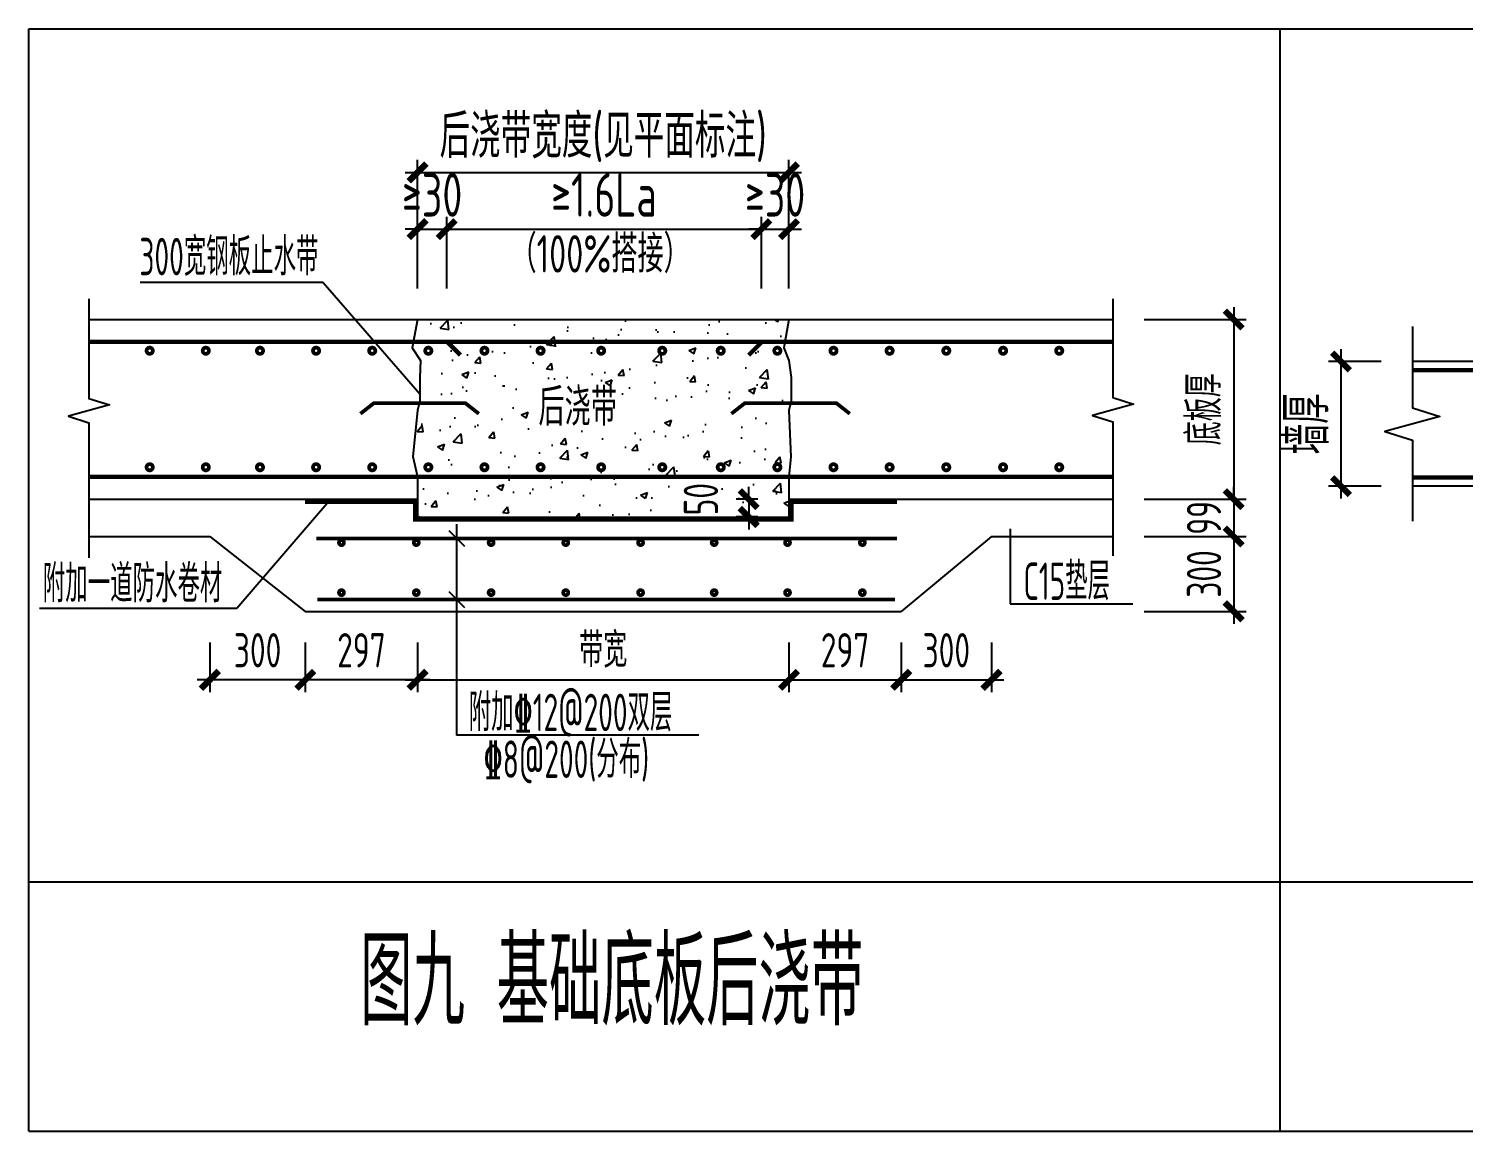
# Model space of a CAD drawing. Extents: x 9731685 to 18866768, y -962146 to 194094.
# Drawn here: x 9799805 to 9811308, y 74028 to 82873 of the extents above; entities that cross this region are included whole.
import ezdxf
from ezdxf.enums import TextEntityAlignment as Align

# ---------------------------------------------------------------- set-up
doc = ezdxf.new("R2010")
doc.units = 0
doc.header["$LTSCALE"] = 1000
doc.layers.get('0').update_dxf_attribs({"linetype": 'CONTINUOUS'})
doc.layers.get('Defpoints').update_dxf_attribs({"linetype": 'CONTINUOUS'})
for name, color, linetype in [('DIM', 3, 'CONTINUOUS'), ('HATCH', 254, 'CONTINUOUS'), ('NUM', 7, 'CONTINUOUS'), ('TAB', 7, 'CONTINUOUS'), ('TEXT', 7, 'CONTINUOUS')]:
    doc.layers.add(name, color=color, linetype=linetype)
doc.layers.add('rein', color=6, linetype='ByLayer', lineweight=18)
doc.styles.add('TSSD_Dimension', font='Tssdeng.shx', dxfattribs={"width": 0.7, "bigfont": 'hztxt.shx'})
doc.styles.add('TSSD_Norm', font='Tssdeng.shx', dxfattribs={"width": 0.7, "bigfont": 'hztxt.shx'})
doc.styles.add('说明文字', font='tssdeng.shx', dxfattribs={"width": 0.75, "bigfont": 'hztxt.shx'})
doc.dimstyles.new('TSSD_100_100', dxfattribs={"dimtxt": 350, "dimasz": 100, "dimexe": 100, "dimexo": 250, "dimgap": 100, "dimtad": 1, "dimdec": 0, "dimzin": 0, "dimdsep": 46, "dimtxsty": 'TSSD_Dimension', "dimblk": 'ARCHTICK', "dimblk1": 'ARCHTICK', "dimblk2": 'ARCHTICK', "dimcen": 0, "dimdle": 100, "dimclrt": 7, "dimadec": 0, "dimazin": 0, "dimtfac": 1, "dimtdec": 0, "dimtix": 1, "dimtmove": 2, "dimatfit": 3, "dimfxl": 1, "dimtolj": 1, "dimtzin": 0, "dimarcsym": 0})
doc.dimstyles.new('TSSD_33_100', dxfattribs={"dimtxt": 275, "dimasz": 100, "dimexe": 100, "dimexo": 250, "dimgap": 100, "dimtad": 1, "dimdec": 0, "dimlfac": 0.33, "dimzin": 0, "dimdsep": 46, "dimtxsty": 'TSSD_Dimension', "dimblk": 'ARCHTICK', "dimblk1": 'ARCHTICK', "dimblk2": 'ARCHTICK', "dimcen": 0, "dimdle": 100, "dimclrt": 7, "dimadec": 0, "dimazin": 0, "dimtfac": 1, "dimtdec": 0, "dimtix": 1, "dimtmove": 2, "dimatfit": 3, "dimfxl": 1, "dimtolj": 1, "dimtzin": 0, "dimarcsym": 0})

# ---------------------------------------------------------------- blocks, each defined once
blk = doc.blocks.new('_ArchTick')
at = {"color": 0, "linetype": 'ByBlock', "const_width": 0.5}
blk.add_lwpolyline([(-0.71, -0.71), (0.71, 0.71)], dxfattribs=at)
blk = doc.blocks.new('*D835')
at = {"layer": 'Defpoints', "color": 0}
for p in [(9810328, 80203), (9810900, 80203), (9810900, 79203)]:
    blk.add_point(p, dxfattribs=at)
at = {"layer": 'DIM', "color": 0, "lineweight": -2}
for p, q in [((9810328, 79103), (9810328, 80303)), ((9810650, 80203), (9810228, 80203)), ((9810650, 79203), (9810228, 79203))]:
    blk.add_line(p, q, dxfattribs=at)
at = {"layer": 'DIM', "color": 0, "lineweight": -2, "xscale": 100, "yscale": 100, "zscale": 100}
for p, rotation in [((9810328, 80203), 90), ((9810328, 79203), 270)]:
    blk.add_blockref('_ArchTick', p, dxfattribs=dict(at, rotation=rotation))
at = {"layer": 'DIM', "color": 7, "insert": (9810053, 79703), "char_height": 350, "attachment_point": 5, "rotation": 90, "style": 'TSSD_Dimension'}
blk.add_mtext('\\A1;墙厚', dxfattribs=at)
blk = doc.blocks.new('*D881')
at = {"layer": 'Defpoints', "color": 0}
for p in [(9808499, 80540), (9808499, 79099), (9809467, 79099)]:
    blk.add_point(p, dxfattribs=at)
at = {"layer": 'DIM', "color": 0, "lineweight": -2}
for p, q in [((9809467, 80640), (9809467, 78999)), ((9808749, 80540), (9809567, 80540)), ((9808749, 79099), (9809567, 79099))]:
    blk.add_line(p, q, dxfattribs=at)
at = {"layer": 'DIM', "color": 0, "lineweight": -2, "xscale": 100, "yscale": 100, "zscale": 100}
for p, rotation in [((9809467, 80540), 90), ((9809467, 79099), 270)]:
    blk.add_blockref('_ArchTick', p, dxfattribs=dict(at, rotation=rotation))
at = {"layer": 'DIM', "color": 7, "insert": (9809229, 79820), "char_height": 275, "attachment_point": 5, "rotation": 90, "style": 'TSSD_Dimension'}
blk.add_mtext('\\A1;底板厚', dxfattribs=at)
blk = doc.blocks.new('*D882')
at = {"layer": 'Defpoints', "color": 0}
for p in [(9802923, 78199), (9805901, 78199), (9805901, 77650)]:
    blk.add_point(p, dxfattribs=at)
at = {"layer": 'DIM', "color": 0, "lineweight": -2}
for p, q in [((9802923, 77949), (9802923, 77550)), ((9805901, 77949), (9805901, 77550)), ((9802823, 77650), (9806001, 77650))]:
    blk.add_line(p, q, dxfattribs=at)
at = {"layer": 'DIM', "color": 0, "lineweight": -2, "xscale": 100, "yscale": 100, "zscale": 100, "rotation": 180}
blk.add_blockref('_ArchTick', (9802923, 77650), dxfattribs=at)
at = {"layer": 'DIM', "color": 0, "lineweight": -2, "xscale": 100, "yscale": 100, "zscale": 100}
blk.add_blockref('_ArchTick', (9805901, 77650), dxfattribs=at)
at = {"layer": 'DIM', "color": 7, "insert": (9804412, 77887), "char_height": 275, "attachment_point": 5, "style": 'TSSD_Dimension'}
blk.add_mtext('\\A1;带宽', dxfattribs=at)
blk = doc.blocks.new('*D883')
at = {"layer": 'Defpoints', "color": 0}
for p in [(9808499, 79099), (9808499, 78799), (9809467, 78799)]:
    blk.add_point(p, dxfattribs=at)
at = {"layer": 'DIM', "color": 0, "lineweight": -2}
for p, q in [((9809467, 79099), (9809467, 79199)), ((9808749, 79099), (9809567, 79099)), ((9809467, 79099), (9809467, 78799)), ((9808749, 78799), (9809567, 78799)), ((9809467, 78799), (9809467, 78699))]:
    blk.add_line(p, q, dxfattribs=at)
at = {"layer": 'DIM', "color": 0, "lineweight": -2, "xscale": 100, "yscale": 100, "zscale": 100}
for p, rotation in [((9809467, 79099), 270), ((9809467, 78799), 90)]:
    blk.add_blockref('_ArchTick', p, dxfattribs=dict(at, rotation=rotation))
at = {"layer": 'DIM', "color": 7, "insert": (9809229, 78949), "char_height": 275, "attachment_point": 5, "rotation": 90, "style": 'TSSD_Dimension'}
blk.add_mtext('\\A1;99', dxfattribs=at)
blk = doc.blocks.new('*D884')
at = {"layer": 'Defpoints', "color": 0}
for p in [(9808499, 78799), (9808499, 78199), (9809467, 78199)]:
    blk.add_point(p, dxfattribs=at)
at = {"layer": 'DIM', "color": 0, "lineweight": -2}
for p, q in [((9808749, 78799), (9809567, 78799)), ((9809467, 78899), (9809467, 78099)), ((9808749, 78199), (9809567, 78199))]:
    blk.add_line(p, q, dxfattribs=at)
at = {"layer": 'DIM', "color": 0, "lineweight": -2, "xscale": 100, "yscale": 100, "zscale": 100}
for p, rotation in [((9809467, 78799), 90), ((9809467, 78199), 270)]:
    blk.add_blockref('_ArchTick', p, dxfattribs=dict(at, rotation=rotation))
at = {"layer": 'DIM', "color": 7, "insert": (9809229, 78499), "char_height": 275, "attachment_point": 5, "rotation": 90, "style": 'TSSD_Dimension'}
blk.add_mtext('\\A1;300', dxfattribs=at)
blk = doc.blocks.new('*D885')
at = {"layer": 'Defpoints', "color": 0}
for p in [(9802023, 78199), (9802923, 78199), (9802023, 77650)]:
    blk.add_point(p, dxfattribs=at)
at = {"layer": 'DIM', "color": 0, "lineweight": -2}
for p, q in [((9802023, 77949), (9802023, 77550)), ((9802923, 77949), (9802923, 77550)), ((9803023, 77650), (9801923, 77650))]:
    blk.add_line(p, q, dxfattribs=at)
at = {"layer": 'DIM', "color": 0, "lineweight": -2, "xscale": 100, "yscale": 100, "zscale": 100, "rotation": 180}
blk.add_blockref('_ArchTick', (9802023, 77650), dxfattribs=at)
at = {"layer": 'DIM', "color": 0, "lineweight": -2, "xscale": 100, "yscale": 100, "zscale": 100}
blk.add_blockref('_ArchTick', (9802923, 77650), dxfattribs=at)
at = {"layer": 'DIM', "color": 7, "insert": (9802473, 77887), "char_height": 275, "attachment_point": 5, "style": 'TSSD_Dimension'}
blk.add_mtext('\\A1;297', dxfattribs=at)
blk = doc.blocks.new('*D886')
at = {"layer": 'Defpoints', "color": 0}
for p in [(9801257, 78199), (9802023, 78199), (9801257, 77650)]:
    blk.add_point(p, dxfattribs=at)
at = {"layer": 'DIM', "color": 0, "lineweight": -2}
for p, q in [((9801257, 77949), (9801257, 77550)), ((9802023, 77949), (9802023, 77550)), ((9802123, 77650), (9801157, 77650))]:
    blk.add_line(p, q, dxfattribs=at)
at = {"layer": 'DIM', "color": 0, "lineweight": -2, "xscale": 100, "yscale": 100, "zscale": 100, "rotation": 180}
blk.add_blockref('_ArchTick', (9801257, 77650), dxfattribs=at)
at = {"layer": 'DIM', "color": 0, "lineweight": -2, "xscale": 100, "yscale": 100, "zscale": 100}
blk.add_blockref('_ArchTick', (9802023, 77650), dxfattribs=at)
at = {"layer": 'DIM', "color": 7, "insert": (9801640, 77887), "char_height": 275, "attachment_point": 5, "style": 'TSSD_Dimension'}
blk.add_mtext('\\A1;300', dxfattribs=at)
blk = doc.blocks.new('*D887')
at = {"layer": 'Defpoints', "color": 0}
for p in [(9805901, 78199), (9806801, 78199), (9806801, 77650)]:
    blk.add_point(p, dxfattribs=at)
at = {"layer": 'DIM', "color": 0, "lineweight": -2}
for p, q in [((9805901, 77949), (9805901, 77550)), ((9806801, 77949), (9806801, 77550)), ((9805801, 77650), (9806901, 77650))]:
    blk.add_line(p, q, dxfattribs=at)
at = {"layer": 'DIM', "color": 0, "lineweight": -2, "xscale": 100, "yscale": 100, "zscale": 100, "rotation": 180}
blk.add_blockref('_ArchTick', (9805901, 77650), dxfattribs=at)
at = {"layer": 'DIM', "color": 0, "lineweight": -2, "xscale": 100, "yscale": 100, "zscale": 100}
blk.add_blockref('_ArchTick', (9806801, 77650), dxfattribs=at)
at = {"layer": 'DIM', "color": 7, "insert": (9806351, 77887), "char_height": 275, "attachment_point": 5, "style": 'TSSD_Dimension'}
blk.add_mtext('\\A1;297', dxfattribs=at)
blk = doc.blocks.new('*D888')
at = {"layer": 'Defpoints', "color": 0}
for p in [(9806801, 78199), (9807525, 78199), (9807525, 77650)]:
    blk.add_point(p, dxfattribs=at)
at = {"layer": 'DIM', "color": 0, "lineweight": -2}
for p, q in [((9806801, 77949), (9806801, 77550)), ((9807525, 77949), (9807525, 77550)), ((9806701, 77650), (9807625, 77650))]:
    blk.add_line(p, q, dxfattribs=at)
at = {"layer": 'DIM', "color": 0, "lineweight": -2, "xscale": 100, "yscale": 100, "zscale": 100, "rotation": 180}
blk.add_blockref('_ArchTick', (9806801, 77650), dxfattribs=at)
at = {"layer": 'DIM', "color": 0, "lineweight": -2, "xscale": 100, "yscale": 100, "zscale": 100}
blk.add_blockref('_ArchTick', (9807525, 77650), dxfattribs=at)
at = {"layer": 'DIM', "color": 7, "insert": (9807163, 77887), "char_height": 275, "attachment_point": 5, "style": 'TSSD_Dimension'}
blk.add_mtext('\\A1;300', dxfattribs=at)
blk = doc.blocks.new('*D889')
at = {"layer": 'Defpoints', "color": 0}
for p in [(9805901, 79099), (9805578, 78956), (9805901, 78956)]:
    blk.add_point(p, dxfattribs=at)
at = {"layer": 'DIM', "color": 0, "lineweight": -2}
for p, q in [((9805578, 79099), (9805578, 79199)), ((9805651, 79099), (9805478, 79099)), ((9805578, 79099), (9805578, 78956)), ((9805651, 78956), (9805478, 78956)), ((9805578, 78956), (9805578, 78856))]:
    blk.add_line(p, q, dxfattribs=at)
at = {"layer": 'DIM', "color": 0, "lineweight": -2, "xscale": 100, "yscale": 100, "zscale": 100}
for p, rotation in [((9805578, 79099), 270), ((9805578, 78956), 90)]:
    blk.add_blockref('_ArchTick', p, dxfattribs=dict(at, rotation=rotation))
at = {"layer": 'DIM', "color": 7, "insert": (9805195, 79099), "char_height": 275, "attachment_point": 5, "rotation": 90, "style": 'TSSD_Dimension'}
blk.add_mtext('\\A1;50', dxfattribs=at)
blk = doc.blocks.new('*D890')
at = {"layer": 'Defpoints', "color": 0}
for p in [(9805901, 81265), (9805680, 80540), (9805901, 80540)]:
    blk.add_point(p, dxfattribs=at)
at = {"layer": 'DIM', "color": 0, "lineweight": -2}
for p, q in [((9805680, 80790), (9805680, 81365)), ((9805901, 80790), (9805901, 81365)), ((9805680, 81265), (9805580, 81265)), ((9805680, 81265), (9805901, 81265)), ((9805901, 81265), (9806001, 81265))]:
    blk.add_line(p, q, dxfattribs=at)
at = {"layer": 'DIM', "color": 0, "lineweight": -2, "xscale": 100, "yscale": 100, "zscale": 100}
blk.add_blockref('_ArchTick', (9805680, 81265), dxfattribs=at)
at = {"layer": 'DIM', "color": 0, "lineweight": -2, "xscale": 100, "yscale": 100, "zscale": 100, "rotation": 180}
blk.add_blockref('_ArchTick', (9805901, 81265), dxfattribs=at)
at = {"layer": 'DIM', "color": 7, "insert": (9805790, 81540), "char_height": 350, "attachment_point": 5, "style": 'TSSD_Dimension'}
blk.add_mtext('\\A1;≥30', dxfattribs=at)
blk = doc.blocks.new('*D891')
at = {"layer": 'Defpoints', "color": 0}
for p in [(9803157, 81265), (9802923, 80540), (9803157, 80540)]:
    blk.add_point(p, dxfattribs=at)
at = {"layer": 'DIM', "color": 0, "lineweight": -2}
for p, q in [((9802923, 80790), (9802923, 81365)), ((9803157, 80790), (9803157, 81365)), ((9802923, 81265), (9802823, 81265)), ((9802923, 81265), (9803157, 81265)), ((9803157, 81265), (9803257, 81265))]:
    blk.add_line(p, q, dxfattribs=at)
at = {"layer": 'DIM', "color": 0, "lineweight": -2, "xscale": 100, "yscale": 100, "zscale": 100}
blk.add_blockref('_ArchTick', (9802923, 81265), dxfattribs=at)
at = {"layer": 'DIM', "color": 0, "lineweight": -2, "xscale": 100, "yscale": 100, "zscale": 100, "rotation": 180}
blk.add_blockref('_ArchTick', (9803157, 81265), dxfattribs=at)
at = {"layer": 'DIM', "color": 7, "insert": (9803040, 81540), "char_height": 350, "attachment_point": 5, "style": 'TSSD_Dimension'}
blk.add_mtext('\\A1;≥30', dxfattribs=at)
blk = doc.blocks.new('*D892')
at = {"layer": 'Defpoints', "color": 0}
for p in [(9805680, 81265), (9803157, 80540), (9805680, 80540)]:
    blk.add_point(p, dxfattribs=at)
at = {"layer": 'DIM', "color": 0, "lineweight": -2}
for p, q in [((9803157, 80790), (9803157, 81365)), ((9805680, 80790), (9805680, 81365)), ((9803057, 81265), (9805780, 81265))]:
    blk.add_line(p, q, dxfattribs=at)
at = {"layer": 'DIM', "color": 0, "lineweight": -2, "xscale": 100, "yscale": 100, "zscale": 100, "rotation": 180}
blk.add_blockref('_ArchTick', (9803157, 81265), dxfattribs=at)
at = {"layer": 'DIM', "color": 0, "lineweight": -2, "xscale": 100, "yscale": 100, "zscale": 100}
blk.add_blockref('_ArchTick', (9805680, 81265), dxfattribs=at)
at = {"layer": 'DIM', "color": 7, "insert": (9804418, 81540), "char_height": 350, "attachment_point": 5, "style": 'TSSD_Dimension'}
blk.add_mtext('\\A1;≥1.6La', dxfattribs=at)
blk = doc.blocks.new('*D893')
at = {"layer": 'Defpoints', "color": 0}
for p in [(9805901, 81720), (9802923, 80540), (9805901, 80540)]:
    blk.add_point(p, dxfattribs=at)
at = {"layer": 'DIM', "color": 0, "lineweight": -2}
for p, q in [((9802923, 80790), (9802923, 81820)), ((9805901, 80790), (9805901, 81820)), ((9802823, 81720), (9806001, 81720))]:
    blk.add_line(p, q, dxfattribs=at)
at = {"layer": 'DIM', "color": 0, "lineweight": -2, "xscale": 100, "yscale": 100, "zscale": 100, "rotation": 180}
blk.add_blockref('_ArchTick', (9802923, 81720), dxfattribs=at)
at = {"layer": 'DIM', "color": 0, "lineweight": -2, "xscale": 100, "yscale": 100, "zscale": 100}
blk.add_blockref('_ArchTick', (9805901, 81720), dxfattribs=at)
at = {"layer": 'DIM', "color": 7, "insert": (9804412, 81995), "char_height": 350, "attachment_point": 5, "style": 'TSSD_Dimension'}
blk.add_mtext('\\A1;后浇带宽度(见平面标注)', dxfattribs=at)

msp = doc.modelspace()

# ---------------------------------------------------------------- hatches: boundary and pattern name
at = {"layer": 'HATCH'}
h = msp.add_hatch(dxfattribs=at)
h.set_pattern_fill('AN33C', color=8, scale=800, style=0)
h.set_pattern_definition([(50, (9438056.53, -219387.77), (573.80815, -50.2017), [60, -660]), (355, (9438056.53, -219387.77), (-111.0011, 601.7537), [48, -528]), (100.4514, (9438104.35, -219391.95), (462.8075, 551.55163), [50.99215, -560.9137]), (46.1842, (9438056.5, -219227.8), (853.7928, -132.4152), [90, -990]), (96.6356, (9438127.7, -219238.8), (747.7302, 779.2943), [76.4882, -841.3704]), (351.1842, (9438056.5, -219227.8), (747.7296, 779.2949), [72, -792]), (21, (9438136.53, -219267.77), (477.52564, -322.0951), [60, -660]), (326, (9438136.53, -219267.77), (194.6523, 580.12), [48, -528]), (71.4514, (9438176.3, -219294.6), (672.1781, 258.0244), [50.99215, -560.9137]), (37.5, (9438056.53, -219387.77), (9.72788, 266.31508), [0, -521.6, 0, -536, 0, -530]), (7.5, (9438056.53, -219387.77), (210.45563, 315.52937), [0, -305.6, 0, -509.6, 0, -202]), (327.5, (9437878.13, -219387.77), (427.05795, -18.0439), [0, -200, 0, -624, 0, -828]), (317.5, (9437798.13, -219387.77), (466.54894, 80.084), [0, -260, 0, -414.4, 0, -588])])
h.paths.add_polyline_path([(9802922.7, 80540.3), (9802889.7, 80360.3), (9805868, 80360.3), (9805901, 80540.3)])
h.paths.add_polyline_path([(9802889.7, 80360.3), (9802881, 80312.7), (9802945.7, 80210.2), (9802941.6, 80074.9), (9802941.6, 79888.4), (9802922.7, 79809.2), (9802885.6, 79442.4), (9802922.7, 79279), (9805901, 79279), (9805917, 79438.4), (9805901, 79809.2), (9805919.9, 79888.4), (9805919.9, 80074.9), (9805901, 80210.2), (9805840, 80360.3)])
h.paths.add_polyline_path([(9803894.3, 80289.6, -1), (9803924.3, 80289.6, -1)], flags=16)
h.paths.add_polyline_path([(9803474.3, 80289.6, -1), (9803444.3, 80289.6, -1)], flags=16)
h.paths.add_polyline_path([(9804380.2, 80289.6, -1), (9804410.2, 80289.6, -1)], flags=16)
h.paths.add_polyline_path([(9803924.3, 79354.9, -1), (9803894.3, 79354.9, -1)], flags=16)
h.paths.add_polyline_path([(9803024.3, 80289.6, -1), (9802994.3, 80289.6, -1)], flags=16)
h.paths.add_polyline_path([(9803474.3, 79354.9, -1), (9803444.3, 79354.9, -1)], flags=16)
h.paths.add_polyline_path([(9804410.2, 79354.9, -1), (9804380.2, 79354.9, -1)], flags=16)
h.paths.add_polyline_path([(9804870, 80289.6, -1), (9804900, 80289.6, -1)], flags=16)
h.paths.add_polyline_path([(9803024.3, 79354.9, -1), (9802994.3, 79354.9, -1)], flags=16)
h.paths.add_polyline_path([(9804870, 79354.9, -1), (9804900, 79354.9, -1)], flags=16)
h.paths.add_polyline_path([(9805339, 80289.6, -1), (9805369, 80289.6, -1)], flags=16)
h.paths.add_polyline_path([(9805339, 79354.9, -1), (9805369, 79354.9, -1)], flags=16)
h.paths.add_polyline_path([(9805793, 80289.6, -1), (9805823, 80289.6, -1)], flags=16)
h.paths.add_polyline_path([(9805793, 79354.9, -1), (9805823, 79354.9, -1)], flags=16)
h.paths.add_polyline_path([(9805901, 78955.5), (9805901, 79099), (9805901, 79279), (9802922.7, 79279), (9802922.7, 79099), (9802922.7, 78955.5)])
h.paths.add_polyline_path([(9803830.6, 79613.1), (9804572.6, 79613.1), (9804572.6, 80063.1), (9803830.6, 80063.1)], flags=24)
h.paths.add_polyline_path([(9805396.5, 78916.1), (9805396.5, 79281.8), (9805004.2, 79281.8), (9805004.2, 78916.1)], flags=9)

# ---------------------------------------------------------------- linework, layer by layer
for p, q in [((9802166.6, 80838.1), (9800698.8, 80838.1)), ((9802166.6, 80838.1), (9802941.6, 79944.6)), ((9800288.2, 80540.3), (9808498.8, 80540.3)), ((9817020.1, 80202.7), (9810900.2, 80202.7)), ((9817020.1, 79202.7), (9810900.2, 79202.7)), ((9800288.2, 79099), (9802922.7, 79099)), ((9802211, 79079), (9801472.9, 78222.1)), ((9802922.7, 79099), (9802922.7, 78955.5)), ((9805901, 79099), (9808498.8, 79099)), ((9805901, 79099), (9805901, 78955.5)), ((9802922.7, 78955.5), (9805901, 78955.5)), ((9800288.2, 78799), (9801256.7, 78799)), ((9801256.7, 78799), (9802022.7, 78199)), ((9803172.5, 78848.1), (9803299.7, 78720.8)), ((9803236.1, 78897.9), (9803236.1, 77204.6)), ((9807525, 78799), (9806801, 78199)), ((9807525, 78799), (9808498.8, 78799)), ((9807675.1, 78861.6), (9807675.1, 78259.6)), ((9803172.5, 78358.1), (9803299.7, 78230.8)), ((9807675.1, 78259.6), (9808658.1, 78259.6)), ((9801472.9, 78222.1), (9799891.7, 78222.1)), ((9802022.7, 78199), (9806801, 78199)), ((9805177.6, 77204.6), (9803236.1, 77204.6))]:
    msp.add_line(p, q)
for points in [[(9800288.2, 80705.3), (9800288.2, 79907.5), (9800453.2, 79855), (9800123.2, 79765), (9800288.2, 79712.5), (9800288.2, 78628.6)], [(9808498.8, 80705.3), (9808498.8, 79913.7), (9808663.8, 79861.2), (9808333.8, 79771.2), (9808498.8, 79718.7), (9808498.8, 78645.7)], [(9802922.7, 80540.3), (9802881, 80312.7), (9802881, 80312.7), (9802945.7, 80210.2), (9802941.6, 80074.9), (9802941.6, 79888.4), (9802922.7, 79809.2), (9802885.6, 79442.4), (9802922.7, 79279), (9802922.7, 79099)], [(9805901, 80540.3), (9805859.3, 80312.7), (9805859.3, 80312.7), (9805901, 80210.2), (9805919.9, 80074.9), (9805919.9, 79888.4), (9805901, 79809.2), (9805917, 79438.4), (9805901, 79279), (9805901, 79099)], [(9810900.2, 80482.7), (9810900.2, 79832.7), (9811120.2, 79762.7), (9810680.2, 79642.7), (9810900.2, 79572.7), (9810900.2, 78922.7)]]:
    msp.add_lwpolyline(points)
at = {"color": 2, "ltscale": 100, "const_width": 30}
for points in [[(9803414.2, 79784.4), (9803306.6, 79869), (9802572.4, 79869), (9802464.8, 79784.4)], [(9806388.8, 79784.4), (9806281.1, 79869), (9805547, 79869), (9805439.3, 79784.4)]]:
    msp.add_lwpolyline(points, dxfattribs=at)
at = {"color": 5, "const_width": 35}
msp.add_lwpolyline([(9806766.1, 79079), (9805921, 79079), (9805921, 78935.5), (9802902.7, 78935.5), (9802902.7, 79079), (9802021, 79079)], dxfattribs=at)
at = {"layer": 'rein', "color": 4, "const_width": 35}
for points in [[(9800288.2, 80360.3), (9808498.8, 80360.3)], [(9803267, 80254.2), (9803161, 80360.3)], [(9805578, 80254.2), (9805684.1, 80360.3)], [(9810900.2, 80132.7), (9817020.1, 80132.7)], [(9800288.2, 79279), (9808498.8, 79279)], [(9810901.6, 79272.7), (9817021.2, 79272.7)]]:
    msp.add_lwpolyline(points, dxfattribs=at)
at = {"layer": 'rein'}
for points, const_width in [([(9800790, 80289.6, -1), (9800760, 80289.6, -1)], 50), ([(9801240, 80289.6, -1), (9801210, 80289.6, -1)], 50), ([(9801674.3, 80289.6, -1), (9801644.3, 80289.6, -1)], 50), ([(9802124.3, 80289.6, -1), (9802094.3, 80289.6, -1)], 50), ([(9802574.3, 80289.6, -1), (9802544.3, 80289.6, -1)], 50), ([(9803024.3, 80289.6, -1), (9802994.3, 80289.6, -1)], 50), ([(9803474.3, 80289.6, -1), (9803444.3, 80289.6, -1)], 50), ([(9803924.3, 80289.6, -1), (9803894.3, 80289.6, -1)], 50), ([(9804380.2, 80289.6, 1), (9804410.2, 80289.6, 1)], 50), ([(9804870, 80289.6, 1), (9804900, 80289.6, 1)], 50), ([(9805339, 80289.6, 1), (9805369, 80289.6, 1)], 50), ([(9805793, 80289.6, 1), (9805823, 80289.6, 1)], 50), ([(9806243, 80289.6, 1), (9806273, 80289.6, 1)], 50), ([(9806693, 80289.6, 1), (9806723, 80289.6, 1)], 50), ([(9807147.6, 80289.6, 1), (9807177.6, 80289.6, 1)], 50), ([(9807603.1, 80289.6, 1), (9807633.1, 80289.6, 1)], 50), ([(9808053.1, 80289.6, 1), (9808083.1, 80289.6, 1)], 50), ([(9800790, 79354.9, -1), (9800760, 79354.9, -1)], 50), ([(9801240, 79354.9, -1), (9801210, 79354.9, -1)], 50), ([(9801674.3, 79354.9, -1), (9801644.3, 79354.9, -1)], 50), ([(9802124.3, 79354.9, -1), (9802094.3, 79354.9, -1)], 50), ([(9802574.3, 79354.9, -1), (9802544.3, 79354.9, -1)], 50), ([(9803024.3, 79354.9, -1), (9802994.3, 79354.9, -1)], 50), ([(9803474.3, 79354.9, -1), (9803444.3, 79354.9, -1)], 50), ([(9803924.3, 79354.9, -1), (9803894.3, 79354.9, -1)], 50), ([(9804380.2, 79354.9, 1), (9804410.2, 79354.9, 1)], 50), ([(9804870, 79354.9, 1), (9804900, 79354.9, 1)], 50), ([(9805339, 79354.9, 1), (9805369, 79354.9, 1)], 50), ([(9805793, 79354.9, 1), (9805823, 79354.9, 1)], 50), ([(9806243, 79354.9, 1), (9806273, 79354.9, 1)], 50), ([(9806693, 79354.9, 1), (9806723, 79354.9, 1)], 50), ([(9807147.6, 79354.9, 1), (9807177.6, 79354.9, 1)], 50), ([(9807603.1, 79354.9, 1), (9807633.1, 79354.9, 1)], 50), ([(9808053.1, 79354.9, 1), (9808083.1, 79354.9, 1)], 50), ([(9802297.7, 78750.3, -1), (9802327.7, 78750.3, -1)], 40), ([(9802897.7, 78750.3, -1), (9802927.7, 78750.3, -1)], 40), ([(9803497.7, 78750.3, -1), (9803527.7, 78750.3, -1)], 40), ([(9804096.3, 78750.3, -1), (9804126.3, 78750.3, -1)], 40), ([(9804696.3, 78750.3, -1), (9804726.3, 78750.3, -1)], 40), ([(9805286.4, 78750.3, -1), (9805316.4, 78750.3, -1)], 40), ([(9805874.6, 78750.3, -1), (9805904.6, 78750.3, -1)], 40), ([(9806474.6, 78750.3, -1), (9806504.6, 78750.3, -1)], 40), ([(9802297.7, 78349.3, -1), (9802327.7, 78349.3, -1)], 40), ([(9802897.7, 78349.3, -1), (9802927.7, 78349.3, -1)], 40), ([(9803497.7, 78349.3, -1), (9803527.7, 78349.3, -1)], 40), ([(9804096.3, 78349.3, -1), (9804126.3, 78349.3, -1)], 40), ([(9804696.3, 78349.3, -1), (9804726.3, 78349.3, -1)], 40), ([(9805286.4, 78349.3, -1), (9805316.4, 78349.3, -1)], 40), ([(9805874.6, 78349.3, -1), (9805904.6, 78349.3, -1)], 40), ([(9806474.6, 78349.3, -1), (9806504.6, 78349.3, -1)], 40)]:
    msp.add_lwpolyline(points, format="xyb", close=True, dxfattribs=dict(at, const_width=const_width))
at = {"layer": 'rein', "color": 4, "ltscale": 100, "const_width": 30}
for points in [[(9802110.4, 78784.4), (9806766.9, 78784.4)], [(9802118.3, 78294.4), (9806752.6, 78294.4)]]:
    msp.add_lwpolyline(points, dxfattribs=at)
at = {"layer": 'TAB'}
for p, q in [((9799804.8, 82873), (9859010.8, 82873)), ((9799804.8, 74028), (9799804.8, 82873)), ((9809838.1, 82873), (9809838.1, 74028)), ((9799804.8, 76028), (9859010.8, 76028)), ((9799804.8, 74028), (9859010.8, 74028))]:
    msp.add_line(p, q, dxfattribs=at)

# ---------------------------------------------------------------- texts
for s, style, width, p in [('300宽钢板止水带', 'TSSD_Norm', 0.6, (9800692.4, 80894.5)), ('（100%%%搭接）', '说明文字', 0.7, (9803667.6, 80916.7)), ('附加一道防水卷材', 'TSSD_Norm', 0.6, (9799917.8, 78271.8)), ('C15垫层', 'TSSD_Norm', 0.6, (9807781.6, 78290.5)), ('附加\x8412@200双层', 'TSSD_Norm', 0.6, (9803332.9, 77238.2)), ('\x848@200(分布)', 'TSSD_Norm', 0.6, (9803451.8, 76862.8))]:
    msp.add_text(s, height=300, dxfattribs=dict(style=style, width=width)).set_placement(p)
at = {"layer": 'NUM', "color": 7, "style": 'TSSD_Norm', "width": 0.6}
msp.add_text('图九 基础底板后浇带', height=700, dxfattribs=at).set_placement((9802462.2, 74669.2), align=Align.BOTTOM_LEFT)
at = {"layer": 'TEXT', "style": '说明文字', "width": 0.7}
msp.add_text('后浇带', height=300, dxfattribs=at).set_placement((9803892.4, 79688.1))

# ---------------------------------------------------------------- dimensions: what is measured, and where the dimension line sits
at = {"layer": 'DIM'}
for base, p1, p2, text, dimstyle, picture, middle in [((9805901, 81719.7), (9802922.7, 80540.3), (9805901, 80540.3), '后浇带宽度(见平面标注)', 'TSSD_100_100', '*D893', (9804411.8, 81994.7)), ((9803156.8, 81264.7), (9802922.7, 80540.3), (9803156.8, 80540.3), '≥30', 'TSSD_100_100', '*D891', (9803039.7, 81539.7)), ((9805679.9, 81264.7), (9803156.8, 80540.3), (9805679.9, 80540.3), '≥1.6La', 'TSSD_100_100', '*D892', (9804418.4, 81539.7)), ((9805901, 81264.7), (9805679.9, 80540.3), (9805901, 80540.3), '≥30', 'TSSD_100_100', '*D890', (9805790.5, 81539.7)), ((9801256.7, 77649.9), (9802022.7, 78199), (9801256.7, 78199), '300', 'TSSD_33_100', '*D886', (9801639.7, 77887.4)), ((9805901, 77649.9), (9802922.7, 78199), (9805901, 78199), '带宽', 'TSSD_33_100', '*D882', (9804411.8, 77887.4))]:
    dim = msp.add_linear_dim(base=base, p1=p1, p2=p2, text=text, dimstyle=dimstyle, dxfattribs=at)
    dim.commit()
    dim.dimension.update_dxf_attribs({"geometry": picture, "text_midpoint": middle})
for base, p1, p2, angle, text, picture, middle in [((9809467, 79099), (9808498.8, 80540.3), (9808498.8, 79099), 90, '底板厚', '*D881', (9809229.5, 79819.6)), ((9809467, 78199), (9808498.8, 78799), (9808498.8, 78199), 90, '300', '*D884', (9809229.5, 78499)), ((9807525, 77649.9), (9806801, 78199), (9807525, 78199), 180, '300', '*D888', (9807163, 77887.4))]:
    dim = msp.add_linear_dim(base=base, p1=p1, p2=p2, angle=angle, text=text, dimstyle='TSSD_33_100', dxfattribs=at)
    dim.commit()
    dim.dimension.update_dxf_attribs({"geometry": picture, "text_midpoint": middle})
at = {"layer": 'DIM', "color": 3}
dim = msp.add_linear_dim(base=(9810328.4, 80202.7), p1=(9810900.2, 79202.7), p2=(9810900.2, 80202.7), angle=90, text='墙厚', dimstyle='TSSD_100_100', dxfattribs=at)
dim.commit()
dim.dimension.update_dxf_attribs({"geometry": '*D835', "text_midpoint": (9810053.4, 79702.7)})
at = {"layer": 'DIM'}
dim = msp.add_linear_dim(base=(9805577.7, 78955.5), p1=(9805901, 79099), p2=(9805901, 78955.5), angle=90, text='50', dimstyle='TSSD_33_100', dxfattribs=at)
dim.commit()
dim.dimension.update_dxf_attribs({"geometry": '*D889', "text_midpoint": (9805194.6, 79099), "dimtype": 160})
for base, p1, p2, angle, picture, middle in [((9809467, 78799), (9808498.8, 79099), (9808498.8, 78799), 90, '*D883', (9809229.5, 78949)), ((9806801, 77649.9), (9805901, 78199), (9806801, 78199), 180, '*D887', (9806351, 77887.4))]:
    dim = msp.add_linear_dim(base=base, p1=p1, p2=p2, angle=angle, dimstyle='TSSD_33_100', dxfattribs=at)
    dim.commit()
    dim.dimension.update_dxf_attribs({"geometry": picture, "text_midpoint": middle})
dim = msp.add_linear_dim(base=(9802022.7, 77649.9), p1=(9802922.7, 78199), p2=(9802022.7, 78199), dimstyle='TSSD_33_100', dxfattribs=at)
dim.commit()
dim.dimension.update_dxf_attribs({"geometry": '*D885', "text_midpoint": (9802472.7, 77887.4)})

doc.saveas('drawing.dxf')
